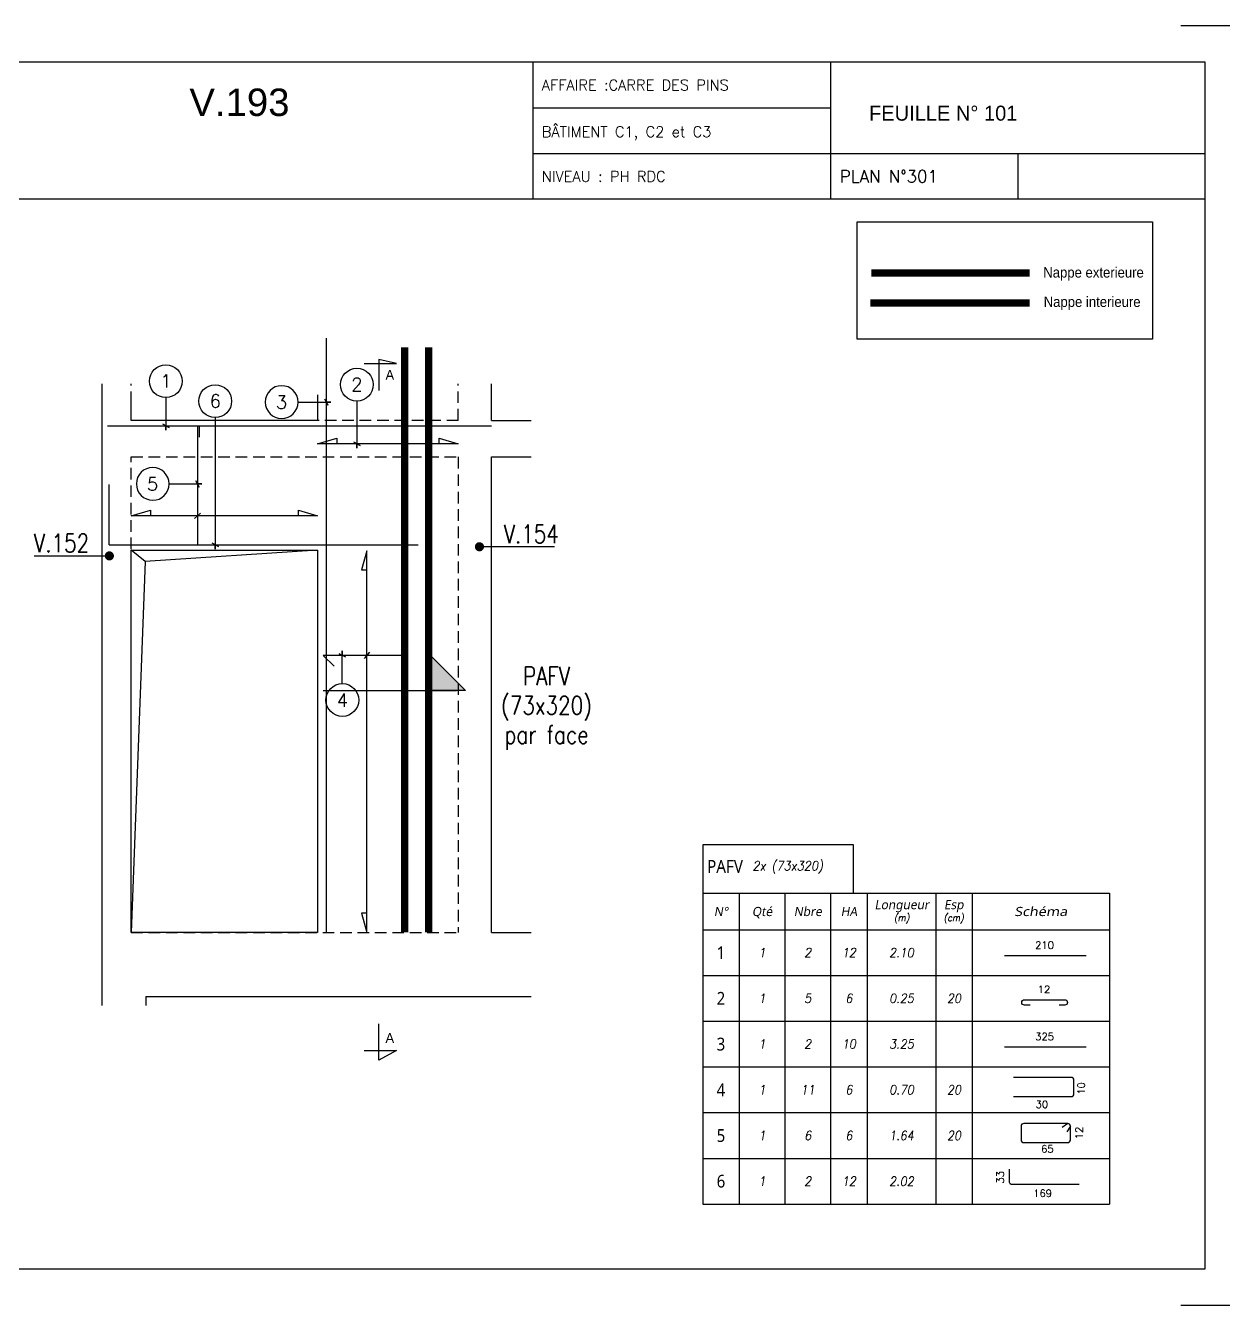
# Model space of a CAD drawing. Header units: metres. Extents: x -5618 to 118954, y -306 to 4637.
# Drawn here: x 102791 to 103446, y 894 to 1594 of the extents above; entities that cross this region are included whole.
import ezdxf
from ezdxf.enums import TextEntityAlignment as Align

# ---------------------------------------------------------------- set-up
doc = ezdxf.new("R2010")
doc.units = ezdxf.units.M
doc.linetypes.add('CACHE', pattern=[9.525, 6.35, -3.175])
for name, color, linetype in [('COTATION', 1, 'Continuous'), ('GO-CARTOUCHE', 7, 'Continuous'), ('GO-FER-HA', 140, 'Continuous'), ('GO-TEXTE', 9, 'Continuous'), ('GO-TEXTE-FER', 3, 'Continuous'), ('STR_TS', 22, 'Continuous'), ('STR_TS_TXT', 7, 'Continuous'), ('STR_VOI-POT', 6, 'Continuous')]:
    doc.layers.add(name, color=color, linetype=linetype)
doc.layers.add('Kofragna_forma', color=7, linetype='Continuous', lineweight=70)
doc.styles.add('ARIAL', font='ARIAL.TTF')
doc.styles.add('Lucida', font='LSANSI.TTF')
doc.styles.add('schéma', font='simplex.shx')
doc.styles.add('Tableau', font='romans.shx', dxfattribs={"width": 0.9, "oblique": 10})
doc.styles.add('Tableau2', font='trebuc.TTF', dxfattribs={"width": 0.9, "oblique": 10})
doc.styles.add('TEXTE', font='romans.shx')
doc.styles.add('TEXTE TS', font='romans.shx', dxfattribs={"width": 0.7, "oblique": 15})
doc.styles.add('TEXTEBA', font='ARIAL.TTF')

# ---------------------------------------------------------------- blocks, each defined once
blk = doc.blocks.new('ime')
at = {"layer": 'COTATION', "const_width": 2.5}
blk.add_lwpolyline([(1.25, 0, -1), (-1.25, 0, -1)], format="xyb", close=True, dxfattribs=at)
at = {"layer": 'COTATION'}
blk.add_lwpolyline([(41.09, 0), (0, 0)], dxfattribs=at)
at = {"layer": 'COTATION', "color": 7, "style": 'TEXTE TS', "width": 0.8}
blk.add_attdef('NAME', (9.08, 2), '', height=10, dxfattribs=at)
blk = doc.blocks.new('1cr90')
at = {"layer": 'GO-TEXTE-FER'}
for p, q in [((0, 0), (0, -1)), ((0, 0), (8.9, 0)), ((0.8, 0), (0.8, -1)), ((1.8, 0), (1.8, -1)), ((2.8, 0), (2.8, -1)), ((3.6, 0), (3.6, -1)), ((5.1, 0), (5.1, -1)), ((5.9, 0), (5.9, -1)), ((8.9, 0), (8.9, -1)), ((0, -1), (8.9, -1))]:
    blk.add_line(p, q, dxfattribs=at)
at = {"layer": 'GO-TEXTE-FER', "color": 1}
blk.add_lwpolyline([(8.24, -0.575), (6.78, -0.575, -0.414214), (6.71, -0.505), (6.71, -0.238)], format="xyb", dxfattribs=at)
at = {"layer": 'GO-TEXTE-FER', "color": 1, "style": 'Tableau'}
blk.add_attdef('Crosse gauche', text='', height=0.16, rotation=90, dxfattribs=at).set_placement((6.509, -0.416), align=Align.MIDDLE_CENTER)
at = {"layer": 'GO-TEXTE-FER', "style": 'Tableau2', "width": 0.9}
blk.add_attdef('NUMERO', text='', height=0.28, dxfattribs=at).set_placement((0.4, -0.5), align=Align.MIDDLE_CENTER)
at = {"layer": 'GO-TEXTE-FER', "style": 'Tableau', "oblique": 10, "width": 0.9}
for tag, p in [('QUANTITE', (1.3, -0.5)), ('NOMBRE', (2.3, -0.5)), ('NUANCE', (3.2, -0.5)), ('LONGUEUR', (4.35, -0.5)), ('ESPACEMENTS', (5.5, -0.5))]:
    blk.add_attdef(tag, text='', height=0.2, dxfattribs=at).set_placement(p, align=Align.MIDDLE_CENTER)
at = {"layer": 'GO-TEXTE-FER', "color": 1, "style": 'Tableau'}
blk.add_attdef('LONGUEUR', text='', height=0.16, dxfattribs=at).set_placement((7.437, -0.765), align=Align.MIDDLE_CENTER)
blk = doc.blocks.new('Barre libre')
at = {"layer": 'GO-TEXTE-FER'}
for p, q in [((0, 0), (0, -1)), ((0, 0), (8.9, 0)), ((0.8, 0), (0.8, -1)), ((1.8, 0), (1.8, -1)), ((2.8, 0), (2.8, -1)), ((3.6, 0), (3.6, -1)), ((5.1, 0), (5.1, -1)), ((5.9, 0), (5.9, -1)), ((8.9, 0), (8.9, -1)), ((0, -1), (8.9, -1))]:
    blk.add_line(p, q, dxfattribs=at)
at = {"layer": 'GO-TEXTE-FER', "color": 1}
blk.add_line((6.603, -0.563), (8.394, -0.563), dxfattribs=at)
at = {"layer": 'GO-TEXTE-FER', "color": 1, "style": 'Tableau'}
blk.add_attdef('Longueur', text='', height=0.16, dxfattribs=at).set_placement((7.481, -0.336), align=Align.MIDDLE_CENTER)
at = {"layer": 'GO-TEXTE-FER', "style": 'Tableau2', "width": 0.9}
blk.add_attdef('NUMERO', text='', height=0.28, dxfattribs=at).set_placement((0.4, -0.5), align=Align.MIDDLE_CENTER)
at = {"layer": 'GO-TEXTE-FER', "style": 'Tableau', "oblique": 10, "width": 0.9}
for tag, p in [('QUANTITE', (1.3, -0.5)), ('NOMBRE', (2.3, -0.5)), ('NUANCE', (3.2, -0.5)), ('LONGUEUR', (4.35, -0.5)), ('ESPACEMENTS', (5.5, -0.5))]:
    blk.add_attdef(tag, text='', height=0.2, dxfattribs=at).set_placement(p, align=Align.MIDDLE_CENTER)
blk = doc.blocks.new('U')
at = {"layer": 'GO-TEXTE-FER'}
for p, q in [((0, 0), (0, -1)), ((0, 0), (8.9, 0)), ((0.8, 0), (0.8, -1)), ((1.8, 0), (1.8, -1)), ((2.8, 0), (2.8, -1)), ((3.6, 0), (3.6, -1)), ((5.1, 0), (5.1, -1)), ((5.9, 0), (5.9, -1)), ((8.9, 0), (8.9, -1)), ((0, -1), (8.9, -1))]:
    blk.add_line(p, q, dxfattribs=at)
at = {"layer": 'GO-TEXTE-FER', "color": 1}
blk.add_lwpolyline([(6.803, -0.65), (8.063, -0.65, 0.414214), (8.123, -0.59), (8.123, -0.29, 0.414214), (8.063, -0.23), (6.803, -0.23)], format="xyb", dxfattribs=at)
at = {"layer": 'GO-TEXTE-FER', "color": 1, "style": 'Tableau'}
blk.add_attdef('Largeur', text='', height=0.16, rotation=90, dxfattribs=at).set_placement((8.284, -0.472), align=Align.MIDDLE_CENTER)
at = {"layer": 'GO-TEXTE-FER', "style": 'Tableau2', "width": 0.9}
blk.add_attdef('NUMERO', text='', height=0.28, dxfattribs=at).set_placement((0.4, -0.5), align=Align.MIDDLE_CENTER)
at = {"layer": 'GO-TEXTE-FER', "style": 'Tableau', "oblique": 10, "width": 0.9}
for tag, p in [('QUANTITE', (1.3, -0.5)), ('NOMBRE', (2.3, -0.5)), ('NUANCE', (3.2, -0.5)), ('LONGUEUR', (4.35, -0.5)), ('ESPACEMENTS', (5.5, -0.5))]:
    blk.add_attdef(tag, text='', height=0.2, dxfattribs=at).set_placement(p, align=Align.MIDDLE_CENTER)
at = {"layer": 'GO-TEXTE-FER', "color": 1, "style": 'Tableau'}
blk.add_attdef('Longueur', text='', height=0.16, dxfattribs=at).set_placement((7.422, -0.819), align=Align.MIDDLE_CENTER)
blk = doc.blocks.new('Désignation')
at = {"layer": 'GO-TEXTE-FER'}
for p, q in [((0, 0.8), (8.9, 0.8)), ((0, 0.8), (0, 0)), ((0.8, 0.8), (0.8, 0)), ((1.8, 0.8), (1.8, 0)), ((2.8, 0.8), (2.8, 0)), ((3.6, 0.8), (3.6, 0)), ((5.1, 0.8), (5.1, 0)), ((5.9, 0.8), (5.9, 0)), ((8.9, 0.8), (8.9, 0)), ((0, 0), (8.9, 0))]:
    blk.add_line(p, q, dxfattribs=at)
at = {"layer": 'GO-TEXTE-FER', "style": 'Tableau2', "oblique": 10}
for s, p in [('Longueur', (4.356, 0.55)), ('Esp', (5.494, 0.55)), ('N°', (0.4, 0.4)), ('Qté', (1.3, 0.4)), ('Nbre', (2.3, 0.4)), ('HA', (3.2, 0.4))]:
    blk.add_text(s, height=0.2, dxfattribs=at).set_placement(p, align=Align.MIDDLE_CENTER)
at = {"layer": 'GO-TEXTE-FER', "color": 7, "style": 'Tableau', "oblique": 10, "width": 0.9}
for s, p in [('(m)', (4.356, 0.265)), ('(cm)', (5.494, 0.265))]:
    blk.add_text(s, height=0.15, dxfattribs=at).set_placement(p, align=Align.MIDDLE_CENTER)
at = {"layer": 'GO-TEXTE-FER', "style": 'Tableau2', "oblique": 10, "width": 1.2}
blk.add_text('Schéma', height=0.2, dxfattribs=at).set_placement((7.4, 0.4), align=Align.MIDDLE_CENTER)
blk = doc.blocks.new('Cadre')
at = {"layer": 'GO-TEXTE-FER'}
for p, q in [((0, 0), (0, -1)), ((0, 0), (8.9, 0)), ((0.8, 0), (0.8, -1)), ((1.8, 0), (1.8, -1)), ((2.8, 0), (2.8, -1)), ((3.6, 0), (3.6, -1)), ((5.1, 0), (5.1, -1)), ((5.9, 0), (5.9, -1)), ((8.9, 0), (8.9, -1)), ((0, -1), (8.9, -1))]:
    blk.add_line(p, q, dxfattribs=at)
at = {"layer": 'GO-TEXTE-FER', "color": 1}
for p, q in [((7.987, -0.237), (7.868, -0.328)), ((8.047, -0.297), (7.965, -0.422))]:
    blk.add_line(p, q, dxfattribs=at)
blk.add_lwpolyline([(6.967, -0.297), (6.967, -0.597, 0.414214), (7.027, -0.657), (7.987, -0.657, 0.414214), (8.047, -0.597), (8.047, -0.297, 0.414214), (7.987, -0.237), (7.027, -0.237, 0.414214)], format="xyb", close=True, dxfattribs=at)
at = {"layer": 'GO-TEXTE-FER', "color": 1, "style": 'Tableau'}
blk.add_attdef('Largeur', text='', height=0.16, rotation=90, dxfattribs=at).set_placement((8.237, -0.445), align=Align.MIDDLE_CENTER)
at = {"layer": 'GO-TEXTE-FER', "style": 'Tableau2', "width": 0.9}
blk.add_attdef('NUMERO', text='', height=0.28, dxfattribs=at).set_placement((0.4, -0.5), align=Align.MIDDLE_CENTER)
at = {"layer": 'GO-TEXTE-FER', "style": 'Tableau', "oblique": 10, "width": 0.9}
for tag, p in [('QUANTITE', (1.3, -0.5)), ('NOMBRE', (2.3, -0.5)), ('NUANCE', (3.2, -0.5)), ('LONGUEUR', (4.35, -0.5)), ('ESPACEMENTS', (5.5, -0.5))]:
    blk.add_attdef(tag, text='', height=0.2, dxfattribs=at).set_placement(p, align=Align.MIDDLE_CENTER)
at = {"layer": 'GO-TEXTE-FER', "color": 1, "style": 'Tableau'}
blk.add_attdef('Longueur', text='', height=0.16, dxfattribs=at).set_placement((7.542, -0.794), align=Align.MIDDLE_CENTER)
blk = doc.blocks.new('Epingle')
at = {"layer": 'GO-TEXTE-FER'}
for p, q in [((0, 0), (0, -1)), ((0, 0), (8.9, 0)), ((0.8, 0), (0.8, -1)), ((1.8, 0), (1.8, -1)), ((2.8, 0), (2.8, -1)), ((3.6, 0), (3.6, -1)), ((5.1, 0), (5.1, -1)), ((5.9, 0), (5.9, -1)), ((8.9, 0), (8.9, -1)), ((0, -1), (8.9, -1))]:
    blk.add_line(p, q, dxfattribs=at)
at = {"layer": 'GO-TEXTE-FER', "color": 1}
blk.add_lwpolyline([(7.162, -0.65), (7.042, -0.65, -1), (7.042, -0.53), (7.922, -0.53, -1), (7.922, -0.65), (7.802, -0.65)], format="xyb", dxfattribs=at)
at = {"layer": 'GO-TEXTE-FER', "color": 1, "style": 'Tableau'}
blk.add_attdef('Longueur', text='', height=0.16, dxfattribs=at).set_placement((7.469, -0.303), align=Align.MIDDLE_CENTER)
at = {"layer": 'GO-TEXTE-FER', "style": 'Tableau2', "width": 0.9}
blk.add_attdef('NUMERO', text='', height=0.28, dxfattribs=at).set_placement((0.4, -0.5), align=Align.MIDDLE_CENTER)
at = {"layer": 'GO-TEXTE-FER', "style": 'Tableau', "oblique": 10, "width": 0.9}
for tag, p in [('QUANTITE', (1.3, -0.5)), ('NOMBRE', (2.3, -0.5)), ('NUANCE', (3.2, -0.5)), ('LONGUEUR', (4.35, -0.5)), ('ESPACEMENTS', (5.5, -0.5))]:
    blk.add_attdef(tag, text='', height=0.2, dxfattribs=at).set_placement(p, align=Align.MIDDLE_CENTER)
blk = doc.blocks.new('mrega')
at = {"layer": 'STR_TS_TXT', "style": 'TEXTE TS', "width": 0.8}
for tag, p in [('ST10', (14.48, 0)), ('DIM', (14.48, -16)), ('NOTE', (14.48, -32))]:
    blk.add_attdef(tag, text='', height=10, dxfattribs=at).set_placement(p, align=Align.CENTER)
blk = doc.blocks.new('A$C6F247267')
blk.add_hatch(color=256).paths.add_polyline_path([(0, -0.2), (-0.2, 0), (0, 0)])
blk.add_lwpolyline([(-0.2, 0), (0, 0), (0, -0.2), (-0.2, 0)])

msp = doc.modelspace()

# ---------------------------------------------------------------- linework, layer by layer
for p, q in [((103068.09, 1573.71), (103068.09, 1498.77)), ((103231.06, 1573.74), (103231.06, 1498.77)), ((103068.09, 1548.71), (103231.06, 1548.71)), ((103068.09, 1523.72), (103231.06, 1523.72)), ((103231.06, 1523.74), (103435.91, 1523.74)), ((103333.39, 1523.74), (103333.39, 1498.77))]:
    msp.add_line(p, q)
for points in [[(103422.58, 1593.71), (103455.91, 1593.71), (103455.91, 1560.38)], [(103435.91, 1498.77), (102486, 1498.77)], [(103455.91, 927.11), (103455.91, 893.78), (103422.58, 893.78)]]:
    msp.add_lwpolyline(points)
msp.add_lwpolyline([(102486, 1573.71), (102486, 913.78), (103435.91, 913.78), (103435.91, 1573.71)], close=True)
at = {"layer": 'COTATION'}
for p, q in [((102883.01, 1324.17, 281.53), (102886.37, 1327.12, 281.53)), ((102976.11, 1247.62, 375.38), (102979.06, 1250.97, 375.38))]:
    msp.add_line(p, q, dxfattribs=at)
for points, elevation in [([(103016.85, 1365.03), (103016.85, 1368.03), (103027.41, 1365.03), (102950.46, 1365.03), (102961.02, 1368.03), (102961.02, 1365.03)], 375.38), ([(102939.9, 1325.64), (102939.9, 1328.64), (102950.46, 1325.64), (102848.46, 1325.64), (102859.02, 1328.64), (102859.02, 1325.64)], 281.53), ([(102977.36, 1108.35), (102974.36, 1108.35), (102977.36, 1097.79), (102977.36, 1306.54), (102974.36, 1295.98), (102977.36, 1295.98)], 281.53)]:
    msp.add_lwpolyline(points, dxfattribs=dict(at, elevation=elevation))
at = {"layer": 'GO-FER-HA'}
for points, elevation in [([(102867.38, 1390.26, -512.322006), (102867.45, 1390.26), (102867.45, 1372.39), (102867.45, 1374.79), (102869.15, 1373.89), (102865.75, 1375.69)], 281.53), ([(102971.87, 1388.37, -512.322006), (102971.94, 1388.37), (102971.94, 1362.63), (102971.94, 1365.03), (102973.64, 1364.13), (102970.24, 1365.93)], 375.38), ([(102894.41, 1379.34, -512.322006), (102894.48, 1379.34), (102894.48, 1307.39), (102894.48, 1309.79), (102896.18, 1308.89), (102892.78, 1310.68)], 281.53), ([(102939.74, 1387.84, 512.322006), (102939.74, 1387.77), (102957.61, 1387.77), (102955.21, 1387.77), (102956.1, 1386.07), (102954.31, 1389.47)], 375.38), ([(102869.22, 1343.1, 512.322006), (102869.22, 1343.03), (102887.09, 1343.03), (102884.69, 1343.03), (102885.59, 1341.33), (102883.79, 1344.73)], 281.53), ([(102964.02, 1233.83, -512.322006), (102963.95, 1233.83), (102963.95, 1251.69), (102963.95, 1249.29), (102962.25, 1250.19), (102965.64, 1248.4)], 375.38)]:
    msp.add_lwpolyline(points, format="xyb", dxfattribs=dict(at, elevation=elevation))
at = {"layer": 'GO-TEXTE', "elevation": 281.53, "flags": 128}
for points in [[(102975.99, 1408.86), (102993.64, 1408.85), (102983.96, 1411.14), (102983.96, 1394.22)], [(102975.97, 1033.11), (102993.61, 1033.11), (102983.94, 1027.83), (102983.94, 1047.75)]]:
    msp.add_lwpolyline(points, dxfattribs=at)
at = {"layer": 'GO-TEXTE-FER', "elevation": 93.84}
msp.add_lwpolyline([(103161.07, 1119.21), (103243.57, 1119.21), (103243.57, 1145.64), (103161.07, 1145.64)], close=True, dxfattribs=at)
at = {"layer": 'Kofragna_forma', "color": 4, "lineweight": -3}
for p, q in [((102832.46, 1397.79, 281.53), (102832.46, 1158.79, 281.53)), ((103045.51, 1377.79, 281.53), (103045.51, 1397.79, 281.53)), ((103045.51, 1377.79, 281.53), (103067.2, 1377.79, 281.53)), ((103045.51, 1097.79, 281.53), (103045.51, 1357.79, 281.53)), ((103045.51, 1357.79, 281.53), (103067.2, 1357.79, 281.53)), ((102832.46, 1158.79, 281.53), (102832.46, 1057.79, 281.53)), ((103045.51, 1097.79, 281.53), (103067.2, 1097.79, 281.53)), ((102856.46, 1062.79, 281.53), (103067.2, 1062.79, 281.53)), ((102856.46, 1062.79, 281.53), (102856.46, 1057.79, 281.53))]:
    msp.add_line(p, q, dxfattribs=at)
at = {"layer": 'Kofragna_forma', "linetype": 'CACHE', "lineweight": -3}
for p, q in [((102848.46, 1377.79, 281.53), (102848.46, 1397.79, 281.53)), ((103027.41, 1377.79, 281.53), (103027.41, 1397.79, 281.53)), ((103027.41, 1377.79, 281.53), (102848.46, 1377.79, 281.53)), ((102848.46, 1097.79, 281.53), (102848.46, 1357.79, 281.53)), ((102848.46, 1357.79, 281.53), (103027.41, 1357.79, 281.53)), ((103027.41, 1357.79, 281.53), (103027.41, 1097.79, 281.53)), ((102848.46, 1097.79, 281.53), (103027.41, 1097.79, 281.53))]:
    msp.add_line(p, q, dxfattribs=at)
at = {"layer": 'Kofragna_forma', "color": 4, "lineweight": -3, "elevation": 281.53}
for points in [[(102950.46, 1391.79), (102950.46, 1377.79), (102848.46, 1377.79), (102848.46, 1391.79)], [(102848.46, 1306.79), (102950.46, 1306.79), (102950.46, 1097.79), (102848.46, 1097.79), (102848.46, 1306.79)], [(102950.46, 1306.79), (102856.11, 1300.67), (102848.46, 1097.79)], [(102856.11, 1300.67), (102848.46, 1306.79)]]:
    msp.add_lwpolyline(points, dxfattribs=at)
at = {"layer": 'STR_TS', "color": 3}
msp.add_line((102953.46, 1230.1, 281.53), (103026.41, 1230.1, 281.53), dxfattribs=at)
at = {"layer": 'STR_TS', "color": 7}
msp.add_lwpolyline([(103245.51, 1486.45), (103407.05, 1486.45), (103407.05, 1422.16), (103245.51, 1422.16)], close=True, dxfattribs=at)
at = {"layer": 'STR_TS', "linetype": 'CACHE', "ltscale": 2, "const_width": 4}
msp.add_lwpolyline([(103339.93, 1458.45), (103253.37, 1458.45)], dxfattribs=at)
at = {"layer": 'STR_TS', "const_width": 4}
msp.add_lwpolyline([(103339.93, 1442), (103252.81, 1442)], dxfattribs=at)
at = {"layer": 'STR_TS', "linetype": 'ByBlock', "ltscale": 2, "const_width": 4, "elevation": 279.73}
msp.add_lwpolyline([(102998.1, 1097.79), (102998.1, 1417.79)], dxfattribs=at)
at = {"layer": 'STR_TS', "linetype": 'CACHE', "ltscale": 2, "const_width": 4, "elevation": 279.73}
msp.add_lwpolyline([(103011.25, 1097.79), (103011.25, 1417.79)], dxfattribs=at)
at = {"layer": 'STR_VOI-POT'}
for p, q in [((102955.21, 1097.79, 281.53), (102955.21, 1422.79, 281.53)), ((102835.46, 1374.79, 281.53), (103045.51, 1374.79, 281.53)), ((102884.69, 1374.79, 281.53), (102884.69, 1309.44, 281.53)), ((102885.63, 1374.79, 281.53), (102885.63, 1368.71, 281.53)), ((102836.46, 1309.79, 281.53), (102836.46, 1342.79, 281.53)), ((102836.46, 1309.79, 281.53), (103005.46, 1309.79, 281.53))]:
    msp.add_line(p, q, dxfattribs=at)
at = {"layer": 'STR_VOI-POT', "elevation": 375.38}
msp.add_lwpolyline([(102997.88, 1249.29), (102953.55, 1249.29), (102959.53, 1243.31)], dxfattribs=at)

# ---------------------------------------------------------------- block references
at = {"layer": 'COTATION'}
ref = msp.add_blockref('ime', (103038.97, 1308.69, 281.53), dxfattribs=at)
ref.add_attrib('NAME', 'V.154', (103052.24, 1310.69, 281.53), dxfattribs={"color": 7, "height": 10, "style": 'TEXTE TS', "width": 0.8})
ref = msp.add_blockref('ime', (102836.53, 1303.69, 281.53), dxfattribs=dict(at, xscale=-1))
ref.add_attrib('NAME', 'V.152', (102795.31, 1305.69, 281.53), dxfattribs={"color": 7, "height": 10, "style": 'TEXTE TS', "width": 0.8})
at = {"layer": 'GO-FER-HA', "xscale": 25, "yscale": 25, "zscale": 25}
msp.add_blockref('Désignation', (103161.07, 1099.21, 93.84), dxfattribs=at)
at = {"layer": 'GO-TEXTE-FER', "xscale": 25, "yscale": 25, "zscale": 25}
for name, p, values in [('Barre libre', (103161.07, 1099.21, 93.84), {'NUMERO': '1', 'QUANTITE': '1', 'NOMBRE': '2', 'NUANCE': '12', 'Longueur': '210', 'LONGUEUR': '2.10'}), ('Epingle', (103161.07, 1074.21, 93.84), {'NUMERO': '2', 'QUANTITE': '1', 'NOMBRE': '5', 'NUANCE': '6', 'Longueur': '12', 'LONGUEUR': '0.25', 'ESPACEMENTS': '20'}), ('Barre libre', (103161.07, 1049.21, 93.84), {'NUMERO': '3', 'QUANTITE': '1', 'NOMBRE': '2', 'NUANCE': '10', 'Longueur': '325', 'LONGUEUR': '3.25'}), ('U', (103161.07, 1024.21, 93.84), {'NUMERO': '4', 'QUANTITE': '1', 'NOMBRE': '11', 'NUANCE': '6', 'Longueur': '30', 'Largeur': '10', 'LONGUEUR': '0.70', 'ESPACEMENTS': '20'}), ('Cadre', (103161.07, 999.21, 93.84), {'NUMERO': '5', 'QUANTITE': '1', 'NOMBRE': '6', 'NUANCE': '6', 'Longueur': '65', 'Largeur': '12', 'LONGUEUR': '1.64', 'ESPACEMENTS': '20'})]:
    msp.add_blockref(name, p, dxfattribs=at).add_auto_attribs(values)
at = {"layer": 'GO-TEXTE-FER'}
ref = msp.add_blockref('1cr90', (103161.07, 974.21, 93.84), dxfattribs=dict(at, xscale=25, yscale=25, zscale=25))
ref.add_attrib('NUMERO', '6', dxfattribs={"height": 7, "style": 'Tableau2', "width": 0.9}).set_placement((103171.07, 961.71, 93.84), align=Align.MIDDLE_CENTER)
ref.add_attrib('QUANTITE', '1', dxfattribs={"height": 5, "style": 'Tableau', "oblique": 10, "width": 0.9}).set_placement((103193.57, 961.71, 93.84), align=Align.MIDDLE_CENTER)
ref.add_attrib('NOMBRE', '2', dxfattribs={"height": 5, "style": 'Tableau', "oblique": 10, "width": 0.9}).set_placement((103218.57, 961.71, 93.84), align=Align.MIDDLE_CENTER)
ref.add_attrib('NUANCE', '12', dxfattribs={"height": 5, "style": 'Tableau', "oblique": 10, "width": 0.9}).set_placement((103241.07, 961.71, 93.84), align=Align.MIDDLE_CENTER)
ref.add_attrib('Crosse gauche', '33', dxfattribs={"color": 1, "height": 4, "rotation": 90, "style": 'Tableau'}).set_placement((103323.79, 963.82, 93.84), align=Align.MIDDLE_CENTER)
ref.add_attrib('LONGUEUR', '169', dxfattribs={"color": 1, "height": 4, "style": 'Tableau'}).set_placement((103346.99, 955.08, 93.84), align=Align.MIDDLE_CENTER)
ref.add_attrib('LONGUEUR', '2.02', dxfattribs={"height": 5, "style": 'Tableau', "oblique": 10, "width": 0.9}).set_placement((103269.82, 961.71, 93.84), align=Align.MIDDLE_CENTER)
at = {"layer": 'STR_TS', "xscale": 100, "yscale": 100, "zscale": 100, "rotation": 180}
msp.add_blockref('A$C6F247267', (103011.25, 1230.1, 302.27), dxfattribs=at)
at = {"layer": 'STR_TS_TXT'}
msp.add_blockref('mrega', (103061.18, 1232.93, 467.42), dxfattribs=at).add_auto_attribs({'NOTE': 'par face', 'ST10': 'PAFV', 'DIM': '(73x320)'})

# ---------------------------------------------------------------- texts
for s, height, style, p in [('AFFAIRE :CARRE DES PINS', 5.8328, 'schéma', (103073.09, 1558.3)), ('V.193', 15, 'ARIAL', (102880.31, 1544.27)), ('BÂTIMENT C1, C2 et C3', 5.8328, 'schéma', (103073.09, 1532.74)), ('NIVEAU : PH RDC', 5.8328, 'schéma', (103073.09, 1508.3)), ('PLAN N°301', 6.666, 'schéma', (103236.06, 1507.89))]:
    msp.add_text(s, height=height, dxfattribs=dict(style=style)).set_placement(p)
at = {"linetype": 'ByBlock', "lineweight": -3, "ltscale": 4.5}
msp.add_text('FEUILLE N° 101', height=8.2, dxfattribs=at).set_placement((103252.06, 1541.72))
at = {"layer": 'GO-CARTOUCHE', "color": 2, "style": 'TEXTEBA', "width": 0.9}
for s, p in [('Nappe exterieure', (103374.87, 1455.9)), ('Nappe interieure', (103374.1, 1439.81))]:
    msp.add_text(s, height=5.7024, dxfattribs=at).set_placement(p, align=Align.CENTER)
at = {"layer": 'GO-FER-HA', "style": 'TEXTE'}
for s, p in [('1', (102867.45, 1399.31, 375.53)), ('2', (102971.94, 1397.43, 469.38)), ('6', (102894.48, 1388.4, 375.53)), ('4', (102963.95, 1224.77, 469.38))]:
    msp.add_text(s, height=7.2, rotation=360, dxfattribs=at).set_placement(p, align=Align.MIDDLE_CENTER)
for s, p in [('3', (102930.68, 1387.77, 469.38)), ('5', (102860.17, 1343.03, 375.53))]:
    msp.add_text(s, height=7.2, dxfattribs=at).set_placement(p, align=Align.MIDDLE_CENTER)
at = {"layer": 'GO-TEXTE', "linetype": 'Continuous', "style": 'Lucida'}
for rotation, p in [(359.98193, (102987.57, 1400.06, 281.53)), (0.0018, (102987.55, 1037.38, 281.53))]:
    msp.add_text('A', height=5.32, rotation=rotation, dxfattribs=at).set_placement(p)
at = {"layer": 'GO-TEXTE-FER', "style": 'Tableau', "oblique": 10, "width": 0.9}
msp.add_text('2x (73x320)', height=5.0562, dxfattribs=at).set_placement((103188.34, 1131.69, 93.84))
at = {"layer": 'GO-TEXTE-FER', "style": 'Tableau2', "width": 0.9}
msp.add_attdef('PAFV', text='1', height=7.08, dxfattribs=at).set_placement((103173.3, 1133.84, 93.84), align=Align.MIDDLE_CENTER)

doc.saveas('drawing.dxf')
